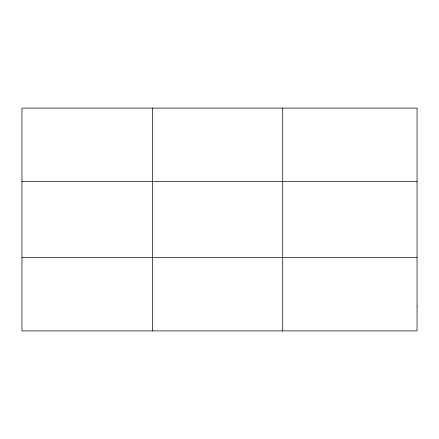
<?xml version="1.0" encoding="UTF-8"?>
<svg xmlns="http://www.w3.org/2000/svg" width="439" height="439" viewBox="0 0 439 439"><rect width="100%" height="100%" fill="white"/><g stroke="black" fill="none" stroke-linecap="round" stroke-linejoin="round"><path stroke-width="0.66" d="M152.333 108.093L152.333 330.907M282.716 108.093L282.716 330.907M21.95 181.62L417.05 181.62M21.95 257.38L417.05 257.38M417.05 306.395L417.05 330.907L21.95 330.907L21.95 108.093L417.05 108.093L417.05 306.395"/></g></svg>
